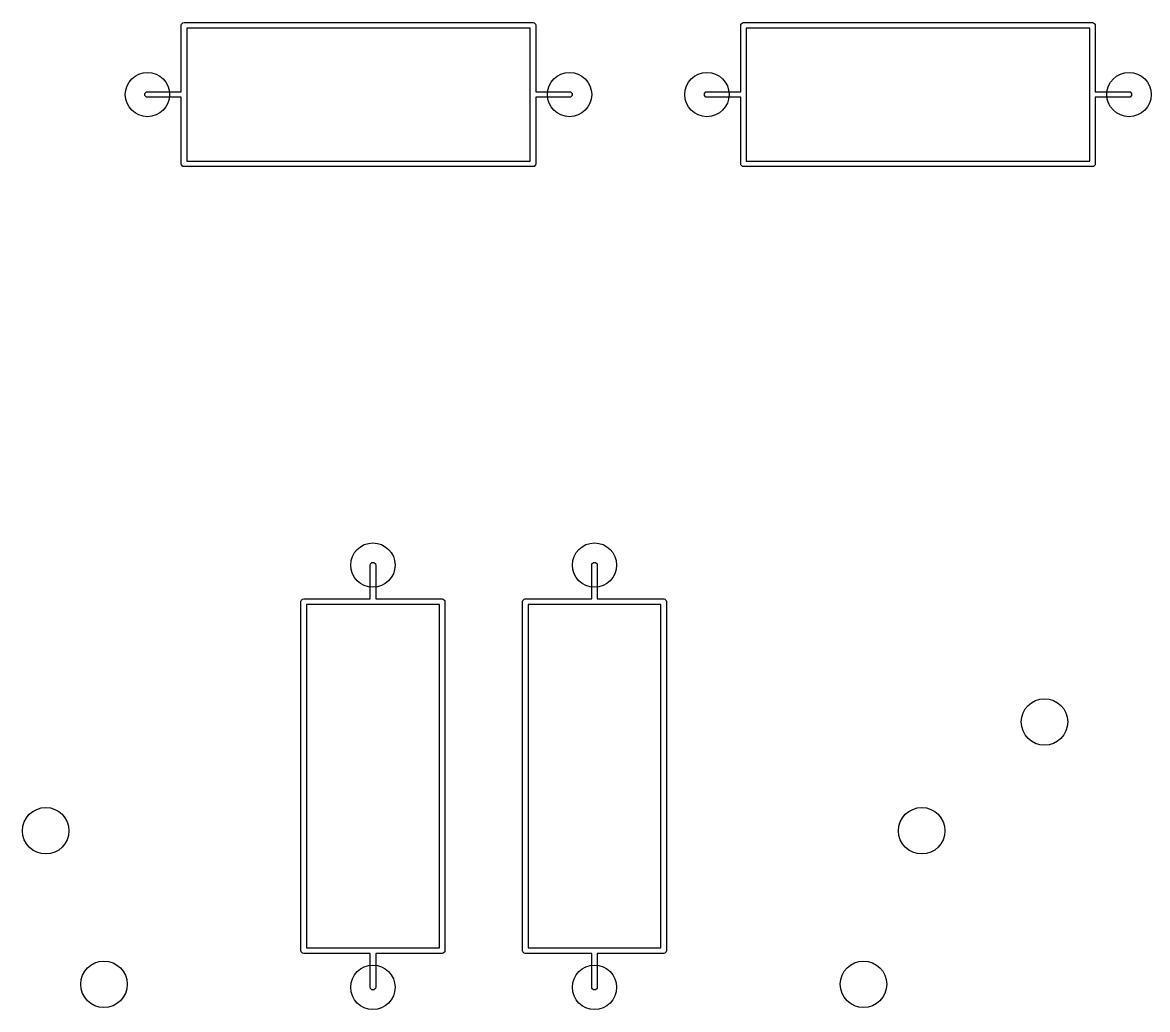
# Model space of a CAD drawing. Extents: x 2.68 to 10.38, y -4.66 to -2.29.
# Drawn here: x 9.003 to 9.802, y -4.181 to -3.48 of the extents above; entities that cross this region are included whole.
import ezdxf

# ---------------------------------------------------------------- set-up
doc = ezdxf.new("R2010")
doc.units = 0
doc.header["$MEASUREMENT"] = 0
doc.layers.add('BLACK', color=7, linetype='CONTINUOUS')

msp = doc.modelspace()

# ---------------------------------------------------------------- linework, layer by layer
at = {"layer": 'BLACK', "linetype": 'CONTINUOUS'}
for p, q in [((9.11575, -3.48226), (9.1159, -3.48151)), ((9.11575, -3.52951), (9.11575, -3.48226)), ((9.1159, -3.48151), (9.11696, -3.48045)), ((9.11696, -3.48045), (9.11772, -3.4803)), ((9.11772, -3.4803), (9.36575, -3.4803)), ((9.11969, -3.48423), (9.11969, -3.57872)), ((9.36378, -3.48423), (9.11969, -3.48423)), ((9.36378, -3.57872), (9.36378, -3.48423)), ((9.36575, -3.4803), (9.3665, -3.48045)), ((9.3665, -3.48045), (9.36757, -3.48151)), ((9.36757, -3.48151), (9.36772, -3.48226)), ((9.36772, -3.48226), (9.36772, -3.52951)), ((9.51339, -3.48226), (9.51354, -3.48151)), ((9.51339, -3.52951), (9.51339, -3.48226)), ((9.51354, -3.48151), (9.5146, -3.48045)), ((9.5146, -3.48045), (9.51535, -3.4803)), ((9.51535, -3.4803), (9.76339, -3.4803)), ((9.51732, -3.48423), (9.51732, -3.57872)), ((9.76142, -3.48423), (9.51732, -3.48423)), ((9.76142, -3.57872), (9.76142, -3.48423)), ((9.76339, -3.4803), (9.76414, -3.48045)), ((9.76414, -3.48045), (9.7652, -3.48151)), ((9.7652, -3.48151), (9.76535, -3.48226)), ((9.76535, -3.48226), (9.76535, -3.52951)), ((9.08991, -3.53072), (9.09098, -3.52966)), ((9.08991, -3.53223), (9.08991, -3.53072)), ((9.09098, -3.5333), (9.08991, -3.53223)), ((9.09098, -3.52966), (9.09173, -3.52951)), ((9.09173, -3.53344), (9.09098, -3.5333)), ((9.09173, -3.52951), (9.11575, -3.52951)), ((9.11575, -3.53344), (9.09173, -3.53344)), ((9.11575, -3.58069), (9.11575, -3.53344)), ((9.36772, -3.52951), (9.39173, -3.52951)), ((9.39173, -3.53344), (9.36772, -3.53344)), ((9.36772, -3.53344), (9.36772, -3.58069)), ((9.39173, -3.52951), (9.39249, -3.52966)), ((9.39249, -3.5333), (9.39173, -3.53344)), ((9.39249, -3.52966), (9.39355, -3.53072)), ((9.39355, -3.53223), (9.39249, -3.5333)), ((9.39355, -3.53072), (9.39355, -3.53223)), ((9.48755, -3.53072), (9.48862, -3.52966)), ((9.48755, -3.53223), (9.48755, -3.53072)), ((9.48862, -3.5333), (9.48755, -3.53223)), ((9.48862, -3.52966), (9.48937, -3.52951)), ((9.48937, -3.53344), (9.48862, -3.5333)), ((9.48937, -3.52951), (9.51339, -3.52951)), ((9.51339, -3.53344), (9.48937, -3.53344)), ((9.51339, -3.58069), (9.51339, -3.53344)), ((9.76535, -3.52951), (9.78937, -3.52951)), ((9.78937, -3.53344), (9.76535, -3.53344)), ((9.76535, -3.53344), (9.76535, -3.58069)), ((9.78937, -3.52951), (9.79012, -3.52966)), ((9.79012, -3.5333), (9.78937, -3.53344)), ((9.79012, -3.52966), (9.79119, -3.53072)), ((9.79119, -3.53223), (9.79012, -3.5333)), ((9.79119, -3.53072), (9.79119, -3.53223)), ((9.1159, -3.58144), (9.11575, -3.58069)), ((9.11696, -3.58251), (9.1159, -3.58144)), ((9.11969, -3.57872), (9.36378, -3.57872)), ((9.36757, -3.58144), (9.3665, -3.58251)), ((9.36772, -3.58069), (9.36757, -3.58144)), ((9.51354, -3.58144), (9.51339, -3.58069)), ((9.5146, -3.58251), (9.51354, -3.58144)), ((9.51732, -3.57872), (9.76142, -3.57872)), ((9.7652, -3.58144), (9.76414, -3.58251)), ((9.76535, -3.58069), (9.7652, -3.58144)), ((9.11772, -3.58266), (9.11696, -3.58251)), ((9.36575, -3.58266), (9.11772, -3.58266)), ((9.3665, -3.58251), (9.36575, -3.58266)), ((9.51535, -3.58266), (9.5146, -3.58251)), ((9.76339, -3.58266), (9.51535, -3.58266)), ((9.76414, -3.58251), (9.76339, -3.58266)), ((9.25, -3.86575), (9.25015, -3.86499)), ((9.25, -3.88976), (9.25, -3.86575)), ((9.25015, -3.86499), (9.25122, -3.86393)), ((9.25122, -3.86393), (9.25272, -3.86393)), ((9.25272, -3.86393), (9.25379, -3.86499)), ((9.25379, -3.86499), (9.25394, -3.86575)), ((9.25394, -3.86575), (9.25394, -3.88976)), ((9.40748, -3.86575), (9.40763, -3.86499)), ((9.40748, -3.88976), (9.40748, -3.86575)), ((9.40763, -3.86499), (9.4087, -3.86393)), ((9.4087, -3.86393), (9.4102, -3.86393)), ((9.4102, -3.86393), (9.41127, -3.86499)), ((9.41127, -3.86499), (9.41142, -3.86575)), ((9.41142, -3.86575), (9.41142, -3.88976)), ((9.20079, -3.89173), (9.20094, -3.89098)), ((9.20079, -4.13976), (9.20079, -3.89173)), ((9.20094, -3.89098), (9.202, -3.88991)), ((9.202, -3.88991), (9.20276, -3.88976)), ((9.20276, -3.88976), (9.25, -3.88976)), ((9.20472, -3.8937), (9.20472, -4.1378)), ((9.29921, -3.8937), (9.20472, -3.8937)), ((9.25394, -3.88976), (9.30118, -3.88976)), ((9.29921, -4.1378), (9.29921, -3.8937)), ((9.30118, -3.88976), (9.30193, -3.88991)), ((9.30193, -3.88991), (9.303, -3.89098)), ((9.303, -3.89098), (9.30315, -3.89173)), ((9.30315, -3.89173), (9.30315, -4.13976)), ((9.35827, -3.89173), (9.35842, -3.89098)), ((9.35827, -4.13976), (9.35827, -3.89173)), ((9.35842, -3.89098), (9.35948, -3.88991)), ((9.35948, -3.88991), (9.36024, -3.88976)), ((9.36024, -3.88976), (9.40748, -3.88976)), ((9.3622, -3.8937), (9.3622, -4.1378)), ((9.45669, -3.8937), (9.3622, -3.8937)), ((9.41142, -3.88976), (9.45866, -3.88976)), ((9.45669, -4.1378), (9.45669, -3.8937)), ((9.45866, -3.88976), (9.45941, -3.88991)), ((9.45941, -3.88991), (9.46048, -3.89098)), ((9.46048, -3.89098), (9.46063, -3.89173)), ((9.46063, -3.89173), (9.46063, -4.13976)), ((9.20094, -4.14052), (9.20079, -4.13976)), ((9.202, -4.14158), (9.20094, -4.14052)), ((9.20276, -4.14173), (9.202, -4.14158)), ((9.25, -4.14173), (9.20276, -4.14173)), ((9.20472, -4.1378), (9.29921, -4.1378)), ((9.25, -4.16575), (9.25, -4.14173)), ((9.30118, -4.14173), (9.25394, -4.14173)), ((9.25394, -4.14173), (9.25394, -4.16575)), ((9.30193, -4.14158), (9.30118, -4.14173)), ((9.303, -4.14052), (9.30193, -4.14158)), ((9.30315, -4.13976), (9.303, -4.14052)), ((9.35842, -4.14052), (9.35827, -4.13976)), ((9.35948, -4.14158), (9.35842, -4.14052)), ((9.36024, -4.14173), (9.35948, -4.14158)), ((9.40748, -4.14173), (9.36024, -4.14173)), ((9.3622, -4.1378), (9.45669, -4.1378)), ((9.40748, -4.16575), (9.40748, -4.14173)), ((9.45866, -4.14173), (9.41142, -4.14173)), ((9.41142, -4.14173), (9.41142, -4.16575)), ((9.45941, -4.14158), (9.45866, -4.14173)), ((9.46048, -4.14052), (9.45941, -4.14158)), ((9.46063, -4.13976), (9.46048, -4.14052)), ((9.25015, -4.1665), (9.25, -4.16575)), ((9.25394, -4.16575), (9.25379, -4.1665)), ((9.40763, -4.1665), (9.40748, -4.16575)), ((9.41142, -4.16575), (9.41127, -4.1665)), ((9.25122, -4.16757), (9.25015, -4.1665)), ((9.25272, -4.16757), (9.25122, -4.16757)), ((9.25379, -4.1665), (9.25272, -4.16757)), ((9.4087, -4.16757), (9.40763, -4.1665)), ((9.4102, -4.16757), (9.4087, -4.16757)), ((9.41127, -4.1665), (9.4102, -4.16757))]:
    msp.add_line(p, q, dxfattribs=at)
at = {"layer": 'BLACK'}
for centre, radius in [((9.09173, -3.53148), 0.01575), ((9.39173, -3.53148), 0.01575), ((9.48937, -3.53148), 0.01575), ((9.78937, -3.53148), 0.01575), ((9.25197, -3.86575), 0.01575), ((9.40945, -3.86575), 0.01575), ((9.72932, -3.97721), 0.0165), ((9.0194, -4.05451), 0.0165), ((9.64202, -4.05451), 0.0165), ((9.0608, -4.16361), 0.0165), ((9.60062, -4.16361), 0.0165), ((9.25197, -4.16575), 0.01575), ((9.40945, -4.16575), 0.01575)]:
    msp.add_circle(centre, radius, dxfattribs=at)

doc.saveas('drawing.dxf')
